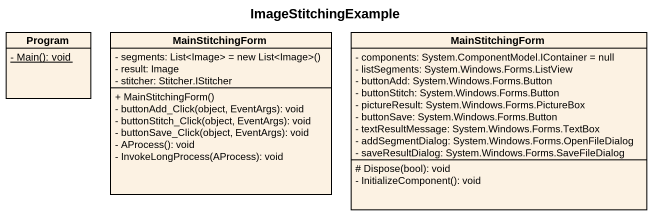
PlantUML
@startuml
title ImageStitchingExample
hide circle
hide empty members
skinparam classAttributeIconSize 0
class Program {
  {static} - Main(): void
}
class MainStitchingForm {
  {field} - segments: List<Image> = new List<Image>()
  - result: Image
  - stitcher: Stitcher.IStitcher
  + MainStitchingForm()
  - buttonAdd_Click(object, EventArgs): void
  - buttonStitch_Click(object, EventArgs): void
  - buttonSave_Click(object, EventArgs): void
  - AProcess(): void
  - InvokeLongProcess(AProcess): void
}
class "MainStitchingForm" as MainStitchingForm_2 {
  - components: System.ComponentModel.IContainer = null
  - listSegments: System.Windows.Forms.ListView
  - buttonAdd: System.Windows.Forms.Button
  - buttonStitch: System.Windows.Forms.Button
  - pictureResult: System.Windows.Forms.PictureBox
  - buttonSave: System.Windows.Forms.Button
  - textResultMessage: System.Windows.Forms.TextBox
  - addSegmentDialog: System.Windows.Forms.OpenFileDialog
  - saveResultDialog: System.Windows.Forms.SaveFileDialog
  # Dispose(bool): void
  - InitializeComponent(): void
}
@enduml
